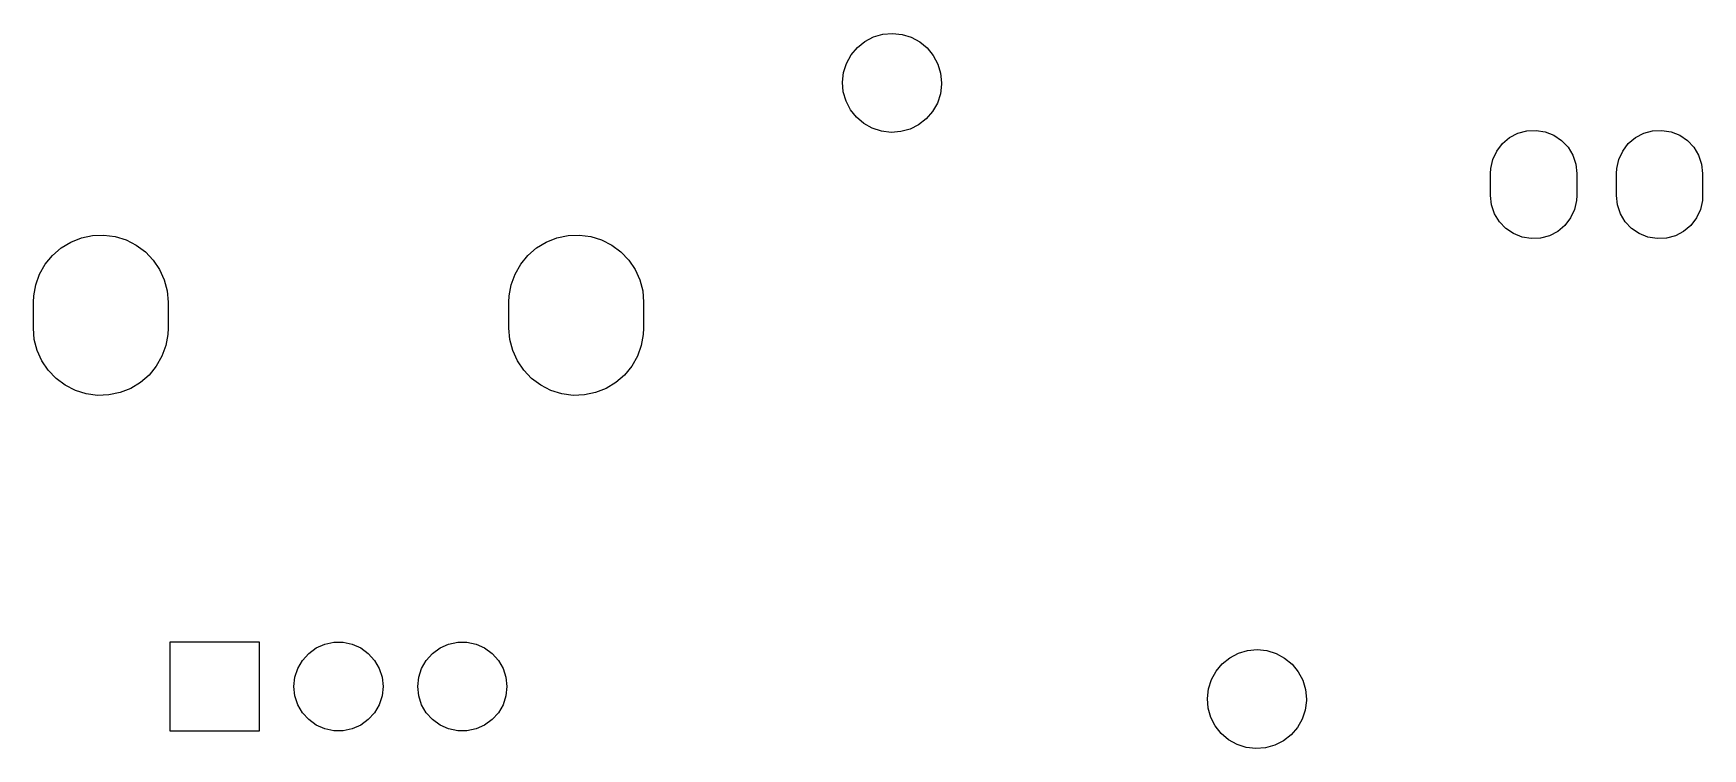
# Model space of a CAD drawing. Extents: x 57 to 241, y -129 to -56.
# Drawn here: x 114.49 to 148.19, y -72.37 to -57.93 of the extents above; entities that cross this region are included whole.
import ezdxf

# ---------------------------------------------------------------- set-up
doc = ezdxf.new("R2010")
doc.units = 0
doc.layers.add('BLACK', color=7, linetype='CONTINUOUS')

msp = doc.modelspace()

# ---------------------------------------------------------------- linework, layer by layer
at = {"layer": 'BLACK', "linetype": 'CONTINUOUS'}
for p, q in [((131.451, -58.0008), (131.639, -57.9457)), ((131.639, -57.9457), (131.833, -57.928)), ((131.833, -57.928), (132.027, -57.9484)), ((132.027, -57.9484), (132.214, -58.0061)), ((131.001, -58.363), (131.126, -58.2135)), ((131.126, -58.2135), (131.278, -58.0912)), ((131.278, -58.0912), (131.451, -58.0008)), ((132.214, -58.0061), (132.385, -58.099)), ((132.385, -58.099), (132.536, -58.2234)), ((132.536, -58.2234), (132.659, -58.3746)), ((130.848, -58.7201), (130.907, -58.5341)), ((130.907, -58.5341), (131.001, -58.363)), ((132.659, -58.3746), (132.751, -58.5469)), ((132.751, -58.5469), (132.807, -58.7338)), ((130.826, -58.914), (130.848, -58.7201)), ((130.842, -59.1085), (130.826, -58.914)), ((132.826, -58.9559), (132.801, -59.1495)), ((132.807, -58.7338), (132.826, -58.928)), ((132.826, -58.928), (132.826, -58.9559)), ((130.896, -59.2961), (130.842, -59.1085)), ((130.985, -59.4697), (130.896, -59.2961)), ((132.801, -59.1495), (132.74, -59.3347)), ((131.107, -59.6227), (130.985, -59.4697)), ((131.255, -59.7491), (131.107, -59.6227)), ((132.643, -59.5044), (132.516, -59.6522)), ((132.74, -59.3347), (132.643, -59.5044)), ((131.426, -59.8444), (131.255, -59.7491)), ((131.611, -59.9047), (131.426, -59.8444)), ((131.805, -59.9278), (131.611, -59.9047)), ((132, -59.9128), (131.805, -59.9278)), ((132.188, -59.8603), (132, -59.9128)), ((132.362, -59.7723), (132.188, -59.8603)), ((132.516, -59.6522), (132.362, -59.7723)), ((144.294, -60.0337), (144.46, -59.9461)), ((144.46, -59.9461), (144.641, -59.8962)), ((144.641, -59.8962), (144.829, -59.8864)), ((144.829, -59.8864), (145.014, -59.917)), ((145.014, -59.917), (145.188, -59.9868)), ((146.834, -60.0337), (147, -59.9461)), ((147, -59.9461), (147.181, -59.8962)), ((147.181, -59.8962), (147.369, -59.8864)), ((147.369, -59.8864), (147.554, -59.917)), ((147.554, -59.917), (147.728, -59.9868)), ((143.956, -60.4746), (144.036, -60.3043)), ((144.036, -60.3043), (144.15, -60.155)), ((144.15, -60.155), (144.294, -60.0337)), ((145.188, -59.9868), (145.344, -60.0925)), ((145.344, -60.0925), (145.473, -60.229)), ((145.473, -60.229), (145.57, -60.3901)), ((146.496, -60.4746), (146.576, -60.3043)), ((146.576, -60.3043), (146.69, -60.155)), ((146.69, -60.155), (146.834, -60.0337)), ((147.728, -59.9868), (147.884, -60.0925)), ((147.884, -60.0925), (148.013, -60.229)), ((148.013, -60.229), (148.11, -60.3901)), ((143.91, -60.755), (143.915, -60.658)), ((143.915, -60.658), (143.956, -60.4746)), ((145.57, -60.3901), (145.63, -60.5682)), ((145.63, -60.5682), (145.65, -60.755)), ((146.45, -60.755), (146.455, -60.658)), ((146.455, -60.658), (146.496, -60.4746)), ((148.11, -60.3901), (148.17, -60.5682)), ((148.17, -60.5682), (148.19, -60.755)), ((143.91, -61.205), (143.91, -60.755)), ((145.65, -60.755), (145.65, -61.205)), ((146.45, -61.205), (146.45, -60.755)), ((148.19, -60.755), (148.19, -61.205)), ((143.93, -61.3918), (143.91, -61.205)), ((145.645, -61.302), (145.604, -61.4854)), ((145.65, -61.205), (145.645, -61.302)), ((146.47, -61.3918), (146.45, -61.205)), ((148.185, -61.302), (148.144, -61.4854)), ((148.19, -61.205), (148.185, -61.302)), ((143.99, -61.5699), (143.93, -61.3918)), ((144.087, -61.731), (143.99, -61.5699)), ((145.524, -61.6557), (145.41, -61.805)), ((145.604, -61.4854), (145.524, -61.6557)), ((146.53, -61.5699), (146.47, -61.3918)), ((146.627, -61.731), (146.53, -61.5699)), ((148.064, -61.6557), (147.95, -61.805)), ((148.144, -61.4854), (148.064, -61.6557)), ((115.684, -62.0101), (115.914, -62.0015)), ((115.914, -62.0015), (116.142, -62.0317)), ((125.284, -62.0101), (125.514, -62.0015)), ((125.514, -62.0015), (125.742, -62.0317)), ((144.216, -61.8675), (144.087, -61.731)), ((144.372, -61.9732), (144.216, -61.8675)), ((144.546, -62.043), (144.372, -61.9732)), ((145.266, -61.9263), (145.1, -62.0139)), ((145.41, -61.805), (145.266, -61.9263)), ((146.756, -61.8675), (146.627, -61.731)), ((146.912, -61.9732), (146.756, -61.8675)), ((147.086, -62.043), (146.912, -61.9732)), ((147.806, -61.9263), (147.64, -62.0139)), ((147.95, -61.805), (147.806, -61.9263)), ((114.875, -62.4119), (115.049, -62.2611)), ((115.049, -62.2611), (115.245, -62.1418)), ((115.245, -62.1418), (115.459, -62.0574)), ((115.459, -62.0574), (115.684, -62.0101)), ((116.142, -62.0317), (116.362, -62.0999)), ((116.362, -62.0999), (116.567, -62.2041)), ((116.567, -62.2041), (116.751, -62.3414)), ((116.751, -62.3414), (116.91, -62.5078)), ((124.475, -62.4119), (124.649, -62.2611)), ((124.649, -62.2611), (124.845, -62.1418)), ((124.845, -62.1418), (125.059, -62.0574)), ((125.059, -62.0574), (125.284, -62.0101)), ((125.742, -62.0317), (125.962, -62.0999)), ((125.962, -62.0999), (126.167, -62.2041)), ((126.167, -62.2041), (126.351, -62.3414)), ((126.351, -62.3414), (126.51, -62.5078)), ((144.731, -62.0736), (144.546, -62.043)), ((144.919, -62.0638), (144.731, -62.0736)), ((145.1, -62.0139), (144.919, -62.0638)), ((147.271, -62.0736), (147.086, -62.043)), ((147.459, -62.0638), (147.271, -62.0736)), ((147.64, -62.0139), (147.459, -62.0638)), ((114.615, -62.7895), (114.729, -62.5897)), ((114.729, -62.5897), (114.875, -62.4119)), ((116.91, -62.5078), (117.038, -62.6986)), ((124.215, -62.7895), (124.329, -62.5897)), ((124.329, -62.5897), (124.475, -62.4119)), ((126.51, -62.5078), (126.638, -62.6986)), ((114.496, -63.232), (114.537, -63.0057)), ((114.537, -63.0057), (114.615, -62.7895)), ((117.038, -62.6986), (117.133, -62.9083)), ((117.133, -62.9083), (117.191, -63.1309)), ((124.096, -63.232), (124.137, -63.0057)), ((124.137, -63.0057), (124.215, -62.7895)), ((126.638, -62.6986), (126.733, -62.9083)), ((126.733, -62.9083), (126.791, -63.1309)), ((114.49, -63.36), (114.496, -63.232)), ((117.191, -63.1309), (117.21, -63.36)), ((124.09, -63.36), (124.096, -63.232)), ((126.791, -63.1309), (126.81, -63.36)), ((114.49, -63.88), (114.49, -63.36)), ((117.21, -63.36), (117.21, -63.88)), ((124.09, -63.88), (124.09, -63.36)), ((126.81, -63.36), (126.81, -63.88)), ((114.509, -64.1091), (114.49, -63.88)), ((117.204, -64.008), (117.163, -64.2343)), ((117.21, -63.88), (117.204, -64.008)), ((124.109, -64.1091), (124.09, -63.88)), ((126.804, -64.008), (126.763, -64.2343)), ((126.81, -63.88), (126.804, -64.008)), ((114.567, -64.3317), (114.509, -64.1091)), ((114.662, -64.5414), (114.567, -64.3317)), ((117.163, -64.2343), (117.085, -64.4505)), ((124.167, -64.3317), (124.109, -64.1091)), ((124.262, -64.5414), (124.167, -64.3317)), ((126.763, -64.2343), (126.685, -64.4505)), ((114.79, -64.7322), (114.662, -64.5414)), ((116.971, -64.6503), (116.825, -64.8281)), ((117.085, -64.4505), (116.971, -64.6503)), ((124.39, -64.7322), (124.262, -64.5414)), ((126.571, -64.6503), (126.425, -64.8281)), ((126.685, -64.4505), (126.571, -64.6503)), ((114.949, -64.8986), (114.79, -64.7322)), ((115.133, -65.0359), (114.949, -64.8986)), ((115.338, -65.1401), (115.133, -65.0359)), ((116.651, -64.9789), (116.455, -65.0982)), ((116.825, -64.8281), (116.651, -64.9789)), ((124.549, -64.8986), (124.39, -64.7322)), ((124.733, -65.0359), (124.549, -64.8986)), ((124.938, -65.1401), (124.733, -65.0359)), ((126.251, -64.9789), (126.055, -65.0982)), ((126.425, -64.8281), (126.251, -64.9789)), ((115.558, -65.2083), (115.338, -65.1401)), ((115.786, -65.2385), (115.558, -65.2083)), ((116.016, -65.2299), (115.786, -65.2385)), ((116.241, -65.1826), (116.016, -65.2299)), ((116.455, -65.0982), (116.241, -65.1826)), ((125.158, -65.2083), (124.938, -65.1401)), ((125.386, -65.2385), (125.158, -65.2083)), ((125.616, -65.2299), (125.386, -65.2385)), ((125.841, -65.1826), (125.616, -65.2299)), ((126.055, -65.0982), (125.841, -65.1826)), ((117.25, -72.02), (117.25, -70.22)), ((117.25, -70.22), (119.05, -70.22)), ((119.05, -70.22), (119.05, -72.02)), ((120.048, -70.4512), (120.2, -70.3406)), ((120.2, -70.3406), (120.372, -70.264)), ((120.372, -70.264), (120.556, -70.2249)), ((120.556, -70.2249), (120.744, -70.2249)), ((120.744, -70.2249), (120.928, -70.264)), ((120.928, -70.264), (121.1, -70.3406)), ((121.1, -70.3406), (121.252, -70.4512)), ((122.548, -70.4512), (122.7, -70.3406)), ((122.7, -70.3406), (122.872, -70.264)), ((122.872, -70.264), (123.056, -70.2249)), ((123.056, -70.2249), (123.244, -70.2249)), ((123.244, -70.2249), (123.428, -70.264)), ((123.428, -70.264), (123.6, -70.3406)), ((123.6, -70.3406), (123.752, -70.4512)), ((138.817, -70.4468), (139.005, -70.3917)), ((139.005, -70.3917), (139.199, -70.374)), ((139.199, -70.374), (139.393, -70.3944)), ((139.393, -70.3944), (139.58, -70.4521)), ((119.77, -70.9329), (119.828, -70.7539)), ((119.828, -70.7539), (119.922, -70.591)), ((119.922, -70.591), (120.048, -70.4512)), ((121.252, -70.4512), (121.378, -70.591)), ((121.378, -70.591), (121.472, -70.7539)), ((121.472, -70.7539), (121.53, -70.9329)), ((122.27, -70.9329), (122.328, -70.7539)), ((122.328, -70.7539), (122.422, -70.591)), ((122.422, -70.591), (122.548, -70.4512)), ((123.752, -70.4512), (123.878, -70.591)), ((123.878, -70.591), (123.972, -70.7539)), ((123.972, -70.7539), (124.03, -70.9329)), ((138.367, -70.809), (138.492, -70.6595)), ((138.492, -70.6595), (138.644, -70.5372)), ((138.644, -70.5372), (138.817, -70.4468)), ((139.58, -70.4521), (139.751, -70.545)), ((139.751, -70.545), (139.902, -70.6694)), ((139.902, -70.6694), (140.025, -70.8206)), ((119.75, -71.12), (119.77, -70.9329)), ((121.53, -70.9329), (121.55, -71.12)), ((122.25, -71.12), (122.27, -70.9329)), ((124.03, -70.9329), (124.05, -71.12)), ((138.214, -71.1661), (138.273, -70.9801)), ((138.273, -70.9801), (138.367, -70.809)), ((140.025, -70.8206), (140.117, -70.9929)), ((140.117, -70.9929), (140.173, -71.1798)), ((119.77, -71.3071), (119.75, -71.12)), ((119.828, -71.4861), (119.77, -71.3071)), ((121.53, -71.3071), (121.472, -71.4861)), ((121.55, -71.12), (121.53, -71.3071)), ((122.27, -71.3071), (122.25, -71.12)), ((122.328, -71.4861), (122.27, -71.3071)), ((124.03, -71.3071), (123.972, -71.4861)), ((124.05, -71.12), (124.03, -71.3071)), ((138.192, -71.36), (138.214, -71.1661)), ((138.208, -71.5545), (138.192, -71.36)), ((140.192, -71.4019), (140.167, -71.5955)), ((140.173, -71.1798), (140.192, -71.374)), ((140.192, -71.374), (140.192, -71.4019)), ((119.922, -71.649), (119.828, -71.4861)), ((120.048, -71.7888), (119.922, -71.649)), ((121.378, -71.649), (121.252, -71.7888)), ((121.472, -71.4861), (121.378, -71.649)), ((122.422, -71.649), (122.328, -71.4861)), ((122.548, -71.7888), (122.422, -71.649)), ((123.878, -71.649), (123.752, -71.7888)), ((123.972, -71.4861), (123.878, -71.649)), ((138.262, -71.7421), (138.208, -71.5545)), ((138.351, -71.9157), (138.262, -71.7421)), ((140.106, -71.7807), (140.009, -71.9504)), ((140.167, -71.5955), (140.106, -71.7807)), ((119.05, -72.02), (117.25, -72.02)), ((120.2, -71.8994), (120.048, -71.7888)), ((120.372, -71.976), (120.2, -71.8994)), ((120.556, -72.0151), (120.372, -71.976)), ((120.744, -72.0151), (120.556, -72.0151)), ((120.928, -71.976), (120.744, -72.0151)), ((121.1, -71.8994), (120.928, -71.976)), ((121.252, -71.7888), (121.1, -71.8994)), ((122.7, -71.8994), (122.548, -71.7888)), ((122.872, -71.976), (122.7, -71.8994)), ((123.056, -72.0151), (122.872, -71.976)), ((123.244, -72.0151), (123.056, -72.0151)), ((123.428, -71.976), (123.244, -72.0151)), ((123.6, -71.8994), (123.428, -71.976)), ((123.752, -71.7888), (123.6, -71.8994)), ((138.473, -72.0687), (138.351, -71.9157)), ((138.621, -72.1951), (138.473, -72.0687)), ((139.882, -72.0982), (139.728, -72.2183)), ((140.009, -71.9504), (139.882, -72.0982)), ((138.792, -72.2904), (138.621, -72.1951)), ((138.977, -72.3507), (138.792, -72.2904)), ((139.171, -72.3738), (138.977, -72.3507)), ((139.366, -72.3588), (139.171, -72.3738)), ((139.554, -72.3063), (139.366, -72.3588)), ((139.728, -72.2183), (139.554, -72.3063))]:
    msp.add_line(p, q, dxfattribs=at)

doc.saveas('drawing.dxf')
